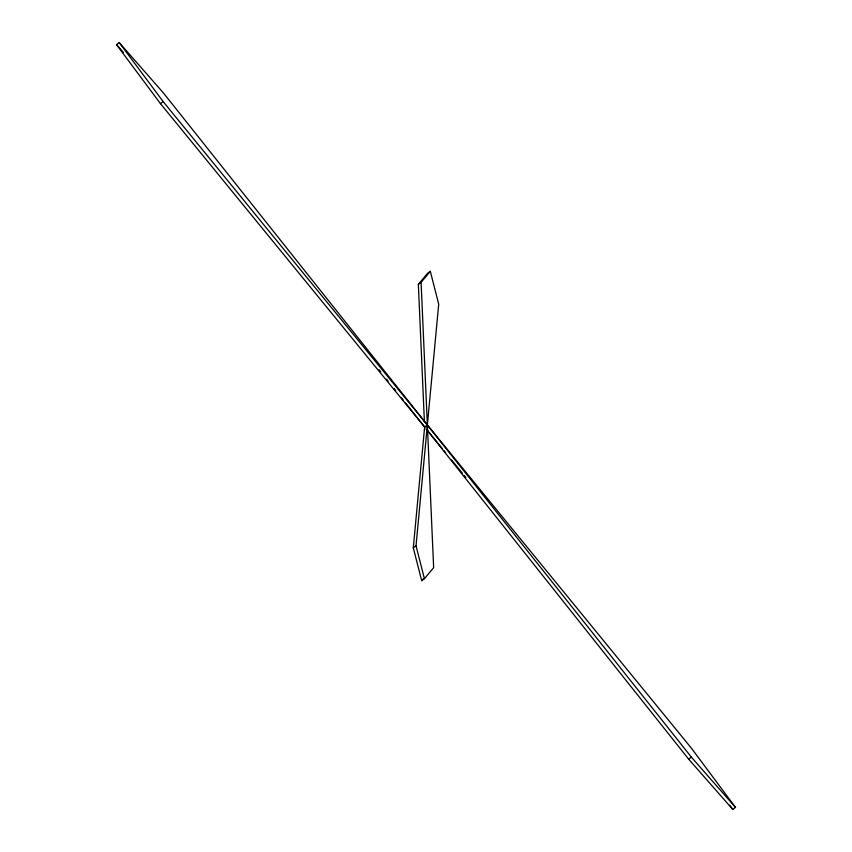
<?xml version="1.0" encoding="UTF-8"?>
<svg xmlns="http://www.w3.org/2000/svg" width="852" height="852" viewBox="0 0 852 852"><rect width="100%" height="100%" fill="white"/><g stroke="black" fill="none" stroke-linecap="round" stroke-linejoin="round"><path stroke-width="1.28" d="M424.413 578.689L416.032 545.802L438.705 304.196L430.324 271.319L421.09 282.342L433.647 567.656L424.413 578.689L421.676 580.681L413.295 547.804L424.637 427.001L405.595 403.049M424.402 421.719L418.353 284.344L427.587 273.311L430.324 271.319M421.676 580.681L423.359 578.678M424.743 429.642L424.637 427.001L160.432 103.614L116.5 44.602L119.237 42.6L163.339 92.836L691.398 757.162L735.5 807.398L732.763 809.4L688.661 759.164L427.118 430.122M160.432 103.614L163.169 101.622L691.568 748.386L735.5 807.398M418.353 284.344L421.09 282.342M424.637 427.001L427.363 424.999M413.295 547.804L416.032 545.802M688.661 759.164L691.398 757.162M116.5 44.602L123.412 52.483M427.161 430.09L442.305 448.631M443.988 450.687L445.671 452.742M451.56 459.952L462.498 473.339M464.18 475.405L465.863 477.461M379.108 369.725L380.769 371.813M386.563 379.097L388.214 381.185M394.007 388.469L395.658 390.557M401.452 397.841L403.113 399.929M729.631 805.183L732.763 809.4M119.237 42.6L163.169 101.622"/></g></svg>
